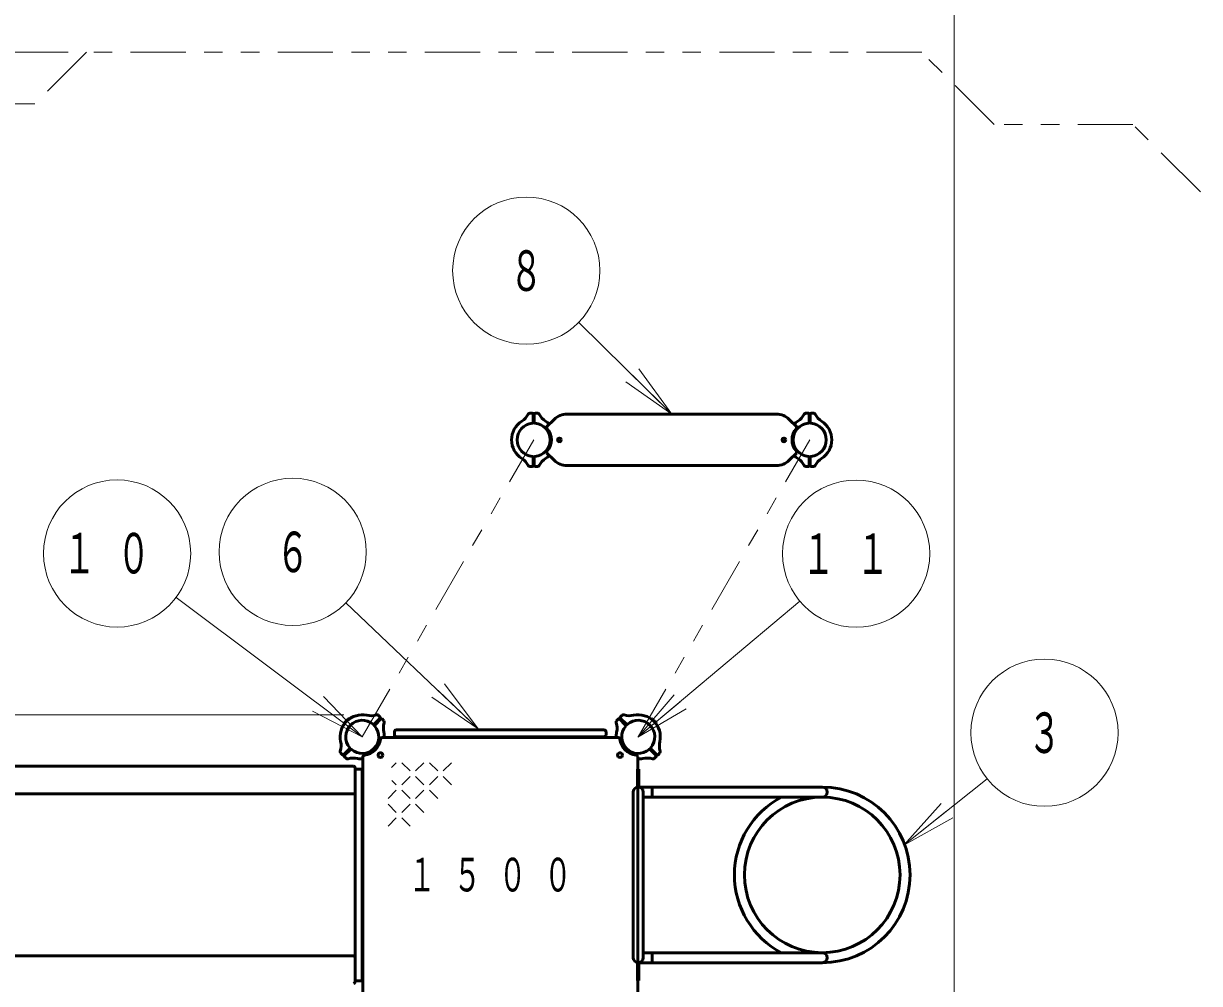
# Model space of a CAD drawing. Units: millimetres on the paper, scale 1:50. Extents: x -365 to 0, y -594 to 257.
# Drawn here: x -235 to -171.1, y 146.9 to 199.1 of the extents above; entities that cross this region are included whole.
import ezdxf
from ezdxf.enums import TextEntityAlignment as Align

# ---------------------------------------------------------------- set-up
doc = ezdxf.new("R2010")
doc.units = ezdxf.units.MM
doc.linetypes.add('USER3', pattern=[8, 3, -1, 1, -1, 1, -1])
doc.layers.add('LY_1', color=140, linetype='Continuous', lineweight=50)
doc.styles.add('ＭＳ ゴシック', font='')
doc.styles.get('ＭＳ ゴシック').set_extended_font_data('MS Gothic')

msp = doc.modelspace()

# ---------------------------------------------------------------- linework, layer by layer
at = {"layer": 'LY_1', "color": 7, "lineweight": 13}
for p, q in [((-184.422, 128.296), (-184.422, 208.496)), ((-232.583, 197.496), (-325.978, 197.496)), ((-199.78, 177.836), (-204.835, 182.821)), ((-201.565, 180.299), (-199.78, 177.836)), ((-199.78, 177.836), (-202.267, 179.587)), ((-199.78, 177.836), (-201.916, 179.943)), ((-216.598, 160.296), (-226.716, 167.865)), ((-210.304, 160.741), (-217.484, 167.588)), ((-201.619, 160.275), (-192.819, 167.677)), ((-212.13, 163.173), (-210.304, 160.741)), ((-218.701, 162.493), (-216.598, 160.296)), ((-210.304, 160.741), (-212.82, 162.449)), ((-210.304, 160.741), (-212.475, 162.811)), ((-201.619, 160.275), (-199.645, 162.588)), ((-216.598, 160.296), (-219.3, 161.693)), ((-216.598, 160.296), (-219, 162.093)), ((-201.619, 160.275), (-199.324, 162.206)), ((-199.002, 161.823), (-201.619, 160.275)), ((-217.598, 161.496), (-325.978, 161.496)), ((-215.013, 158.627), (-214.746, 158.894)), ((-213.996, 158.444), (-214.446, 158.894)), ((-213.696, 158.444), (-213.246, 158.894)), ((-212.496, 158.444), (-212.946, 158.894)), ((-212.196, 158.444), (-211.746, 158.894)), ((-214.746, 157.694), (-214.986, 157.933)), ((-214.446, 157.694), (-213.996, 158.144)), ((-213.246, 157.694), (-213.696, 158.144)), ((-212.946, 157.694), (-212.496, 158.144)), ((-211.746, 157.694), (-212.196, 158.144)), ((-187.162, 154.409), (-182.644, 158.023)), ((-215.196, 156.944), (-214.746, 157.394)), ((-213.996, 156.944), (-214.446, 157.394)), ((-213.696, 156.944), (-213.246, 157.394)), ((-212.496, 156.944), (-212.946, 157.394)), ((-214.746, 156.194), (-215.196, 156.644)), ((-214.446, 156.194), (-213.996, 156.644)), ((-213.246, 156.194), (-213.696, 156.644)), ((-187.162, 154.409), (-185.131, 156.674)), ((-187.162, 154.409), (-184.819, 156.283)), ((-215.196, 155.444), (-214.746, 155.894)), ((-213.996, 155.444), (-214.446, 155.894)), ((-184.507, 155.893), (-187.162, 154.409))]:
    msp.add_line(p, q, dxfattribs=at)
at = {"layer": 'LY_1'}
for p, q in [((-207.351, 177.885), (-207.508, 177.879)), ((-207.31, 177.374), (-207.31, 177.845)), ((-207.25, 177.374), (-207.25, 177.845)), ((-207.208, 177.885), (-207.051, 177.879)), ((-205.465, 177.836), (-199.78, 177.836)), ((-194.094, 177.836), (-199.78, 177.836)), ((-192.351, 177.885), (-192.508, 177.879)), ((-192.31, 177.374), (-192.31, 177.845)), ((-192.25, 177.374), (-192.25, 177.845)), ((-192.208, 177.885), (-192.051, 177.879)), ((-206.56, 177.156), (-206.172, 177.543)), ((-193, 177.156), (-193.387, 177.543)), ((-207.31, 175.499), (-207.31, 175.028)), ((-207.25, 175.499), (-207.25, 175.028)), ((-206.56, 175.716), (-206.172, 175.329)), ((-193, 175.716), (-193.387, 175.329)), ((-192.31, 175.499), (-192.31, 175.028)), ((-192.25, 175.499), (-192.25, 175.028)), ((-207.351, 174.988), (-207.508, 174.993)), ((-207.208, 174.988), (-207.051, 174.993)), ((-205.465, 175.036), (-199.78, 175.036)), ((-194.094, 175.036), (-199.78, 175.036)), ((-192.351, 174.988), (-192.508, 174.993)), ((-192.208, 174.988), (-192.051, 174.993)), ((-217.293, 161.274), (-217.296, 161.276)), ((-215.957, 160.98), (-215.623, 161.313)), ((-215.914, 160.938), (-215.581, 161.271)), ((-215.624, 161.371), (-215.731, 161.47)), ((-215.523, 161.27), (-215.424, 161.163)), ((-202.673, 161.27), (-202.772, 161.163)), ((-202.282, 160.938), (-202.615, 161.271)), ((-202.24, 160.98), (-202.573, 161.313)), ((-202.572, 161.371), (-202.466, 161.47)), ((-200.903, 161.274), (-200.901, 161.276)), ((-217.576, 160.991), (-217.579, 160.993)), ((-214.848, 160.576), (-214.848, 160.396)), ((-214.748, 160.676), (-203.448, 160.676)), ((-203.348, 160.576), (-203.348, 160.396)), ((-200.62, 160.991), (-200.618, 160.993)), ((-209.098, 160.266), (-215.506, 160.266)), ((-214.748, 160.296), (-203.448, 160.296)), ((-209.098, 160.266), (-202.691, 160.266)), ((-217.673, 159.322), (-217.78, 159.437)), ((-217.282, 159.654), (-217.615, 159.321)), ((-217.24, 159.612), (-217.573, 159.279)), ((-217.572, 159.221), (-217.457, 159.114)), ((-216.568, 152.796), (-216.568, 159.204)), ((-201.628, 152.796), (-201.628, 159.204)), ((-200.957, 159.612), (-200.623, 159.279)), ((-200.914, 159.654), (-200.581, 159.321)), ((-200.624, 159.221), (-200.739, 159.114)), ((-200.523, 159.322), (-200.416, 159.437)), ((-274.578, 158.696), (-217.078, 158.696)), ((-216.978, 146.996), (-216.978, 158.596)), ((-216.918, 158.546), (-216.658, 158.546)), ((-201.566, 158.536), (-201.63, 158.536)), ((-201.63, 158.536), (-201.63, 157.566)), ((-201.566, 158.536), (-201.566, 157.566)), ((-216.598, 158.486), (-216.598, 147.106)), ((-201.87, 157.296), (-201.87, 152.796)), ((-191.598, 157.568), (-201.598, 157.568)), ((-201.326, 157.296), (-201.326, 152.796)), ((-200.838, 157.568), (-200.838, 157.024)), ((-274.578, 157.196), (-217.078, 157.196)), ((-191.598, 157.024), (-201.326, 157.024)), ((-201.326, 154.881), (-201.326, 152.796)), ((-201.87, 154.593), (-201.87, 152.796)), ((-216.568, 152.796), (-216.568, 146.388)), ((-201.87, 148.296), (-201.87, 152.796)), ((-201.628, 152.796), (-201.628, 146.388)), ((-201.326, 148.296), (-201.326, 152.796)), ((-274.578, 148.396), (-217.078, 148.396)), ((-191.598, 148.568), (-201.326, 148.568)), ((-200.838, 148.024), (-200.838, 148.568)), ((-201.63, 147.056), (-201.63, 148.026)), ((-191.598, 148.024), (-201.598, 148.024)), ((-201.566, 147.056), (-201.566, 148.026)), ((-216.918, 147.046), (-216.658, 147.046)), ((-201.566, 147.056), (-201.63, 147.056))]:
    msp.add_line(p, q, dxfattribs=at)
at = {"layer": 'LY_1', "color": 7, "linetype": 'USER3', "lineweight": 13}
for p, q in [((-216.598, 160.296), (-207.28, 176.436)), ((-201.598, 160.296), (-192.28, 176.436))]:
    msp.add_line(p, q, dxfattribs=at)
msp.add_lwpolyline([(-314.978, 169.373), (-314.978, 136.219), (-289.656, 110.896), (-250.495, 110.896), (-250.495, 96.585), (-232.006, 78.096), (-186.19, 78.096), (-182.887, 81.399), (-169.754, 81.399), (-148.422, 102.731), (-148.422, 167.28), (-174.71, 193.568), (-182.261, 193.568), (-186.189, 197.496), (-231.583, 197.496), (-234.383, 194.696), (-289.656, 194.696)], close=True, dxfattribs=at)
at = {"layer": 'LY_1', "color": 7, "lineweight": 13}
for centre in [(-207.684, 185.629), (-229.919, 170.261), (-220.379, 170.348), (-189.757, 170.251), (-179.52, 160.522)]:
    msp.add_circle(centre, 4, dxfattribs=at)
at = {"layer": 'LY_1'}
for centre, radius in [((-205.88, 176.436), 0.1), ((-193.68, 176.436), 0.1), ((-215.608, 159.306), 0.13), ((-202.588, 159.306), 0.13), ((-191.598, 152.796), 4.228)]:
    msp.add_circle(centre, radius, dxfattribs=at)
for centre, radius, start, end in [((-208.469, 178.287), 1, 302.72719, 332.54116), ((-207.493, 177.78), 0.1, 92, 152.54116), ((-207.35, 177.845), 0.04, 0, 92), ((-207.21, 177.845), 0.04, 88, 180), ((-207.066, 177.78), 0.1, 11.8216, 88), ((-207.066, 177.78), 0.1, 27.45884, 88), ((-206.09, 178.287), 1, 207.45884, 237.27281), ((-205.465, 176.836), 1, 90, 135), ((-194.094, 176.836), 1, 45, 90), ((-193.469, 178.287), 1, 302.72719, 332.54116), ((-192.493, 177.78), 0.1, 92, 168.1784), ((-192.493, 177.78), 0.1, 92, 152.54116), ((-192.35, 177.845), 0.04, 0, 92), ((-192.21, 177.845), 0.04, 88, 180), ((-192.066, 177.78), 0.1, 27.45884, 88), ((-191.09, 178.287), 1, 207.45884, 237.27281), ((-207.28, 176.436), 1.2, 122.72719, 180), ((-207.28, 176.436), 0.9, 94.27066, 180), ((-207.35, 177.374), 0.04, 274.27066, 0), ((-207.21, 177.374), 0.04, 180, 265.72934), ((-207.28, 176.436), 0.9, 0, 85.72934), ((-207.28, 176.436), 0.9, 0, 85.72934), ((-207.28, 176.436), 1.2, 45, 57.2728), ((-206.517, 177.114), 0.06, 135, 221.62771), ((-207.28, 176.436), 0.96, 318.37229, 41.62771), ((-192.28, 176.436), 0.96, 138.37229, 221.62771), ((-192.28, 176.436), 0.9, 94.27066, 180), ((-192.28, 176.436), 0.9, 94.27066, 180), ((-192.28, 176.436), 1.2, 122.72719, 135), ((-193.042, 177.114), 0.06, 318.37229, 45), ((-192.35, 177.374), 0.04, 274.27066, 0), ((-192.21, 177.374), 0.04, 180, 265.72934), ((-192.28, 176.436), 0.9, 0, 85.72934), ((-192.28, 176.436), 1.2, 0, 57.2728), ((-207.28, 176.436), 1.2, 180, 237.27281), ((-207.28, 176.436), 0.9, 180, 265.72934), ((-207.28, 176.436), 0.9, 274.27066, 0), ((-192.28, 176.436), 0.9, 180, 265.72934), ((-192.28, 176.436), 0.9, 274.27066, 0), ((-192.28, 176.436), 1.2, 302.72719, 0), ((-206.517, 175.759), 0.06, 138.37229, 225), ((-193.042, 175.759), 0.06, 315, 41.62771), ((-208.469, 174.586), 1, 27.45884, 57.2728), ((-207.35, 175.499), 0.04, 0, 85.72934), ((-207.21, 175.499), 0.04, 94.27066, 180), ((-206.09, 174.586), 1, 122.72719, 152.54116), ((-207.28, 176.436), 1.2, 302.72719, 315), ((-205.465, 176.036), 1, 225, 270), ((-194.094, 176.036), 1, 270, 315), ((-192.28, 176.436), 1.2, 225, 237.27281), ((-193.469, 174.586), 1, 27.45884, 57.2728), ((-192.35, 175.499), 0.04, 0, 85.72934), ((-192.21, 175.499), 0.04, 94.27066, 180), ((-191.09, 174.586), 1, 122.72719, 152.54116), ((-207.493, 175.093), 0.1, 207.45884, 268), ((-207.35, 175.028), 0.04, 268, 0), ((-207.21, 175.028), 0.04, 180, 272), ((-207.066, 175.093), 0.1, 272, 332.54116), ((-207.066, 175.093), 0.1, 272, 332.54116), ((-192.493, 175.093), 0.1, 207.45884, 268), ((-192.493, 175.093), 0.1, 207.45884, 268), ((-192.35, 175.028), 0.04, 268, 0), ((-192.21, 175.028), 0.04, 180, 272), ((-192.066, 175.093), 0.1, 272, 332.54116), ((-216.598, 160.296), 1.2, 135, 192.27281), ((-216.598, 160.296), 1.22, 135, 143.62693), ((-216.598, 160.296), 1.22, 126.37307, 135), ((-216.598, 160.296), 1.2, 77.72719, 135), ((-217.31, 161.262), 0.02, 45, 126.37307), ((-216.598, 160.296), 0.9, 49.27066, 135), ((-216.131, 162.446), 1, 257.72719, 287.54116), ((-215.799, 161.397), 0.1, 47, 107.54116), ((-215.652, 161.341), 0.04, 315, 47), ((-215.553, 161.242), 0.04, 43, 135), ((-214.449, 160.764), 1, 162.45884, 192.27281), ((-215.497, 161.095), 0.1, 342.45884, 43), ((-202.699, 161.095), 0.1, 137, 197.54116), ((-203.748, 160.764), 1, 347.72719, 17.54116), ((-202.644, 161.242), 0.04, 45, 137), ((-202.545, 161.341), 0.04, 133, 225), ((-202.397, 161.397), 0.1, 72.45884, 133), ((-202.066, 162.446), 1, 252.45884, 282.27281), ((-201.598, 160.296), 0.9, 45, 130.72934), ((-201.598, 160.296), 1.2, 45, 102.27281), ((-200.887, 161.262), 0.02, 53.62693, 135), ((-201.598, 160.296), 1.22, 45, 53.62693), ((-201.598, 160.296), 1.2, 347.72719, 45), ((-201.598, 160.296), 1.22, 36.37307, 45), ((-217.564, 161.008), 0.02, 143.62693, 225), ((-216.598, 160.296), 0.9, 135, 220.72934), ((-215.985, 161.008), 0.04, 229.27066, 315), ((-216.598, 160.296), 0.9, 315, 40.72934), ((-215.886, 160.909), 0.04, 135, 220.72934), ((-216.598, 160.296), 1.2, 358.56746, 12.27281), ((-214.748, 160.576), 0.1, 90, 180), ((-203.448, 160.576), 0.1, 0, 90), ((-201.598, 160.296), 1.2, 167.72719, 181.43254), ((-201.598, 160.296), 0.9, 139.27066, 225), ((-202.311, 160.909), 0.04, 319.27066, 45), ((-202.212, 161.008), 0.04, 225, 310.72934), ((-201.598, 160.296), 0.9, 319.27066, 45), ((-200.632, 161.008), 0.02, 315, 36.37307), ((-218.748, 159.828), 1, 342.45884, 12.27281), ((-216.598, 160.296), 1, 276.78718, 353.21282), ((-215.506, 160.166), 0.1, 90, 173.21282), ((-214.748, 160.396), 0.1, 180, 270), ((-203.448, 160.396), 0.1, 270, 0), ((-202.691, 160.166), 0.1, 6.78718, 90), ((-201.598, 160.296), 1, 186.78718, 263.21282), ((-199.449, 159.828), 1, 167.72719, 197.54116), ((-217.699, 159.497), 0.1, 162.45884, 223), ((-217.644, 159.349), 0.04, 223, 315), ((-217.545, 159.25), 0.04, 135, 227), ((-217.066, 158.146), 1, 77.72719, 107.54116), ((-217.311, 159.683), 0.04, 315, 40.72934), ((-217.212, 159.584), 0.04, 49.27066, 135), ((-216.598, 160.296), 0.9, 229.27066, 315), ((-216.468, 159.204), 0.1, 96.78718, 180), ((-201.598, 160.296), 0.9, 225, 310.72934), ((-201.728, 159.204), 0.1, 0, 83.21282), ((-201.131, 158.146), 1, 72.45884, 102.27281), ((-200.985, 159.584), 0.04, 45, 130.72934), ((-200.886, 159.683), 0.04, 139.27066, 225), ((-200.652, 159.25), 0.04, 313, 45), ((-200.553, 159.349), 0.04, 225, 317), ((-200.497, 159.497), 0.1, 317, 17.54116), ((-217.397, 159.195), 0.1, 227, 287.54116), ((-217.078, 158.596), 0.1, 0, 90), ((-216.918, 158.486), 0.06, 90, 180), ((-216.598, 160.296), 1.2, 257.72719, 271.43254), ((-216.658, 158.486), 0.06, 0, 90), ((-201.598, 160.296), 1.2, 268.56746, 282.27281), ((-200.799, 159.195), 0.1, 252.45884, 313), ((-217.078, 157.296), 0.1, 270, 0), ((-201.598, 157.296), 0.272, 0, 180), ((-191.598, 152.796), 4.772, 270, 90), ((-191.598, 157.296), 0.272, 270, 90), ((-191.598, 152.796), 4.772, 117.62496, 242.37504), ((-217.078, 148.296), 0.1, 0, 90), ((-201.598, 148.296), 0.272, 180, 0), ((-191.598, 148.296), 0.272, 270, 90), ((-217.078, 146.996), 0.1, 270, 0), ((-216.918, 147.106), 0.06, 180, 270), ((-216.658, 147.106), 0.06, 270, 0)]:
    msp.add_arc(centre, radius, start, end, dxfattribs=at)

# ---------------------------------------------------------------- texts
at = {"layer": 'LY_1', "color": 7, "style": 'ＭＳ ゴシック', "width": 0.6}
for s, p in [('８', (-207.684, 185.629)), ('６', (-220.379, 170.348)), ('３', (-179.52, 160.522))]:
    msp.add_text(s, height=2.199, dxfattribs=at).set_placement(p, align=Align.MIDDLE_CENTER)
at = {"layer": 'LY_1', "color": 7, "style": 'ＭＳ ゴシック'}
for s, insert, char_height, attachment_point in [('\\T1.64;\\W0.6;１０', (-229.919, 170.261), 2.199, 5), ('\\T1.64;\\W0.6;１１', (-189.757, 170.251), 2.199, 5), ('\\T1.64;\\W0.6;１５００', (-214.098, 152.796), 1.833, 4)]:
    msp.add_mtext(s, dxfattribs=dict(at, insert=insert, char_height=char_height, attachment_point=attachment_point))

doc.saveas('drawing.dxf')
